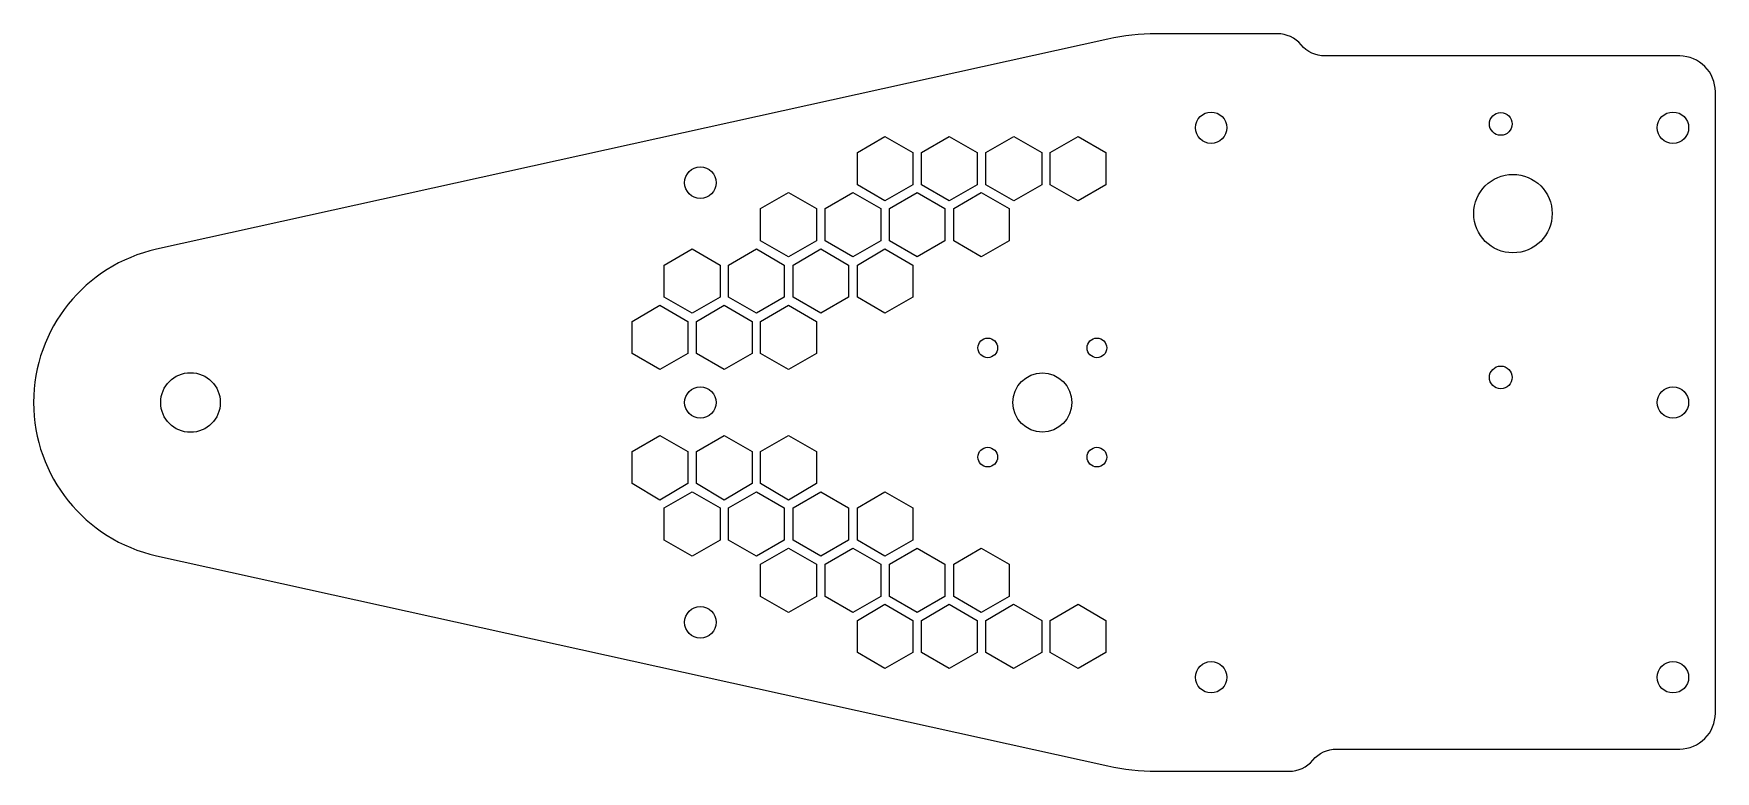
# Model space of a CAD drawing. Header units: inches. Extents: x -9.5 to 1.2, y -2.3 to 2.3.
import ezdxf

# ---------------------------------------------------------------- set-up
doc = ezdxf.new("R2010")
doc.units = ezdxf.units.IN
doc.layers.get('0').update_dxf_attribs({"linetype": 'CONTINUOUS'})

msp = doc.modelspace()

# ---------------------------------------------------------------- linework, layer by layer
msp.add_lwpolyline([(-2.694, -2.315, 0.054391), (-2.384, -2.349), (-1.693, -2.349), (-1.538, -2.349, 0.223352), (-1.387, -2.278, -0.223352), (-1.235, -2.207), (0.952, -2.207, 0.414214), (1.179, -1.979), (1.179, 1.979, 0.414214), (0.952, 2.207), (-1.31, 2.207, -0.223352), (-1.462, 2.278, 0.223352), (-1.613, 2.349), (-1.693, 2.349), (-2.384, 2.349, 0.054391), (-2.694, 2.315), (-8.757, 0.976, 0.803257), (-8.757, -0.976)], format="xyb", close=True)
for points in [[(-4.114, 1.695), (-3.936, 1.593), (-3.936, 1.387), (-4.114, 1.285), (-4.29, 1.387), (-4.29, 1.593)], [(-3.704, 1.695), (-3.526, 1.593), (-3.526, 1.387), (-3.704, 1.285), (-3.882, 1.387), (-3.882, 1.593)], [(-3.293, 1.695), (-3.115, 1.593), (-3.115, 1.387), (-3.293, 1.285), (-3.472, 1.387), (-3.472, 1.593)], [(-2.883, 1.695), (-2.707, 1.593), (-2.707, 1.387), (-2.883, 1.285), (-3.061, 1.387), (-3.061, 1.593)], [(-4.728, 1.337), (-4.55, 1.235), (-4.55, 1.029), (-4.728, 0.927), (-4.907, 1.029), (-4.907, 1.235)], [(-4.318, 1.337), (-4.14, 1.235), (-4.14, 1.029), (-4.318, 0.927), (-4.496, 1.029), (-4.496, 1.235)], [(-3.908, 1.337), (-3.732, 1.235), (-3.732, 1.029), (-3.908, 0.927), (-4.086, 1.029), (-4.086, 1.235)], [(-3.5, 1.337), (-3.322, 1.235), (-3.322, 1.029), (-3.5, 0.927), (-3.676, 1.029), (-3.676, 1.235)], [(-5.343, 0.979), (-5.165, 0.875), (-5.165, 0.671), (-5.343, 0.568), (-5.521, 0.671), (-5.521, 0.875)], [(-4.933, 0.979), (-4.756, 0.875), (-4.756, 0.671), (-4.933, 0.568), (-5.111, 0.671), (-5.111, 0.875)], [(-4.524, 0.979), (-4.346, 0.875), (-4.346, 0.671), (-4.524, 0.568), (-4.7, 0.671), (-4.7, 0.875)], [(-4.114, 0.979), (-3.936, 0.875), (-3.936, 0.671), (-4.114, 0.568), (-4.29, 0.671), (-4.29, 0.875)], [(-5.549, 0.619), (-5.371, 0.516), (-5.371, 0.312), (-5.549, 0.21), (-5.725, 0.312), (-5.725, 0.516)], [(-5.139, 0.619), (-4.961, 0.516), (-4.961, 0.312), (-5.139, 0.21), (-5.315, 0.312), (-5.315, 0.516)], [(-4.728, 0.619), (-4.55, 0.516), (-4.55, 0.312), (-4.728, 0.21), (-4.907, 0.312), (-4.907, 0.516)], [(-5.549, -0.21), (-5.371, -0.312), (-5.371, -0.516), (-5.549, -0.621), (-5.725, -0.516), (-5.725, -0.312)], [(-5.139, -0.21), (-4.961, -0.312), (-4.961, -0.516), (-5.139, -0.621), (-5.315, -0.516), (-5.315, -0.312)], [(-4.728, -0.21), (-4.55, -0.312), (-4.55, -0.516), (-4.728, -0.621), (-4.907, -0.516), (-4.907, -0.312)], [(-5.343, -0.568), (-5.165, -0.671), (-5.165, -0.877), (-5.343, -0.979), (-5.521, -0.877), (-5.521, -0.671)], [(-4.933, -0.568), (-4.756, -0.671), (-4.756, -0.877), (-4.933, -0.979), (-5.111, -0.877), (-5.111, -0.671)], [(-4.524, -0.568), (-4.346, -0.671), (-4.346, -0.877), (-4.524, -0.979), (-4.7, -0.877), (-4.7, -0.671)], [(-4.114, -0.568), (-3.936, -0.671), (-3.936, -0.877), (-4.114, -0.979), (-4.29, -0.877), (-4.29, -0.671)], [(-4.728, -0.927), (-4.55, -1.029), (-4.55, -1.235), (-4.728, -1.337), (-4.907, -1.235), (-4.907, -1.029)], [(-4.318, -0.927), (-4.14, -1.029), (-4.14, -1.235), (-4.318, -1.337), (-4.496, -1.235), (-4.496, -1.029)], [(-3.908, -0.927), (-3.732, -1.029), (-3.732, -1.235), (-3.908, -1.337), (-4.086, -1.235), (-4.086, -1.029)], [(-3.5, -0.927), (-3.322, -1.029), (-3.322, -1.235), (-3.5, -1.337), (-3.676, -1.235), (-3.676, -1.029)], [(-4.114, -1.285), (-3.936, -1.389), (-3.936, -1.593), (-4.114, -1.695), (-4.29, -1.593), (-4.29, -1.389)], [(-3.704, -1.285), (-3.526, -1.389), (-3.526, -1.593), (-3.704, -1.695), (-3.882, -1.593), (-3.882, -1.389)], [(-3.294, -1.285), (-3.115, -1.389), (-3.115, -1.593), (-3.294, -1.695), (-3.472, -1.593), (-3.472, -1.389)], [(-2.883, -1.285), (-2.707, -1.389), (-2.707, -1.593), (-2.883, -1.695), (-3.061, -1.593), (-3.061, -1.389)]]:
    msp.add_lwpolyline(points, close=True)
for centre, radius in [((-2.035, 1.75), 0.1), ((-0.189, 1.774), 0.072), ((0.909, 1.75), 0.1), ((-5.291, 1.4), 0.1), ((-0.111, 1.203), 0.25), ((-3.459, 0.348), 0.0625), ((-2.763, 0.348), 0.0625), ((-0.189, 0.16), 0.072), ((-8.541, 0), 0.19), ((-3.111, 0), 0.188), ((-5.291, 0), 0.1), ((0.909, 0), 0.1), ((-3.459, -0.348), 0.0625), ((-2.763, -0.348), 0.0625), ((-5.291, -1.4), 0.1), ((-2.035, -1.75), 0.1), ((0.909, -1.75), 0.1)]:
    msp.add_circle(centre, radius)

doc.saveas('drawing.dxf')
